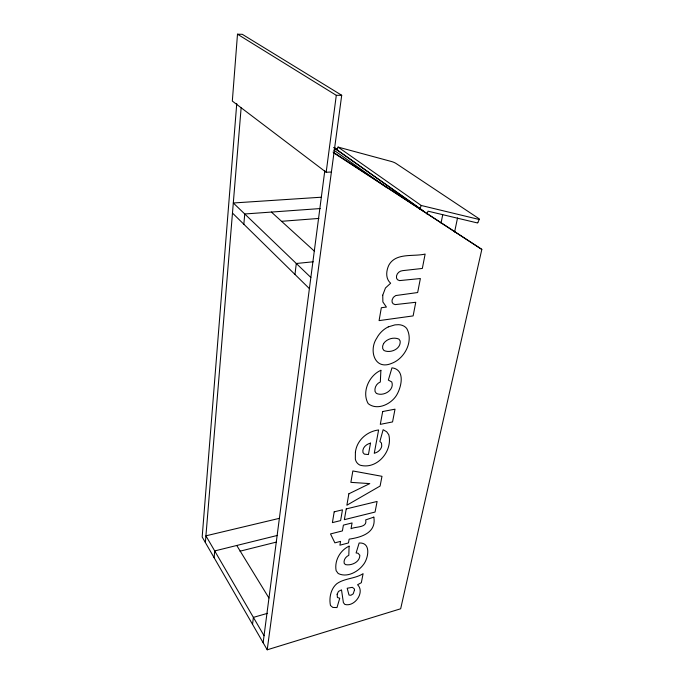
<?xml version="1.0" encoding="UTF-8"?>
<svg xmlns="http://www.w3.org/2000/svg" width="684" height="684" viewBox="0 0 684 684"><rect width="100%" height="100%" fill="white"/><g stroke="black" fill="none" stroke-linecap="round" stroke-linejoin="round"><path stroke-width="1.03" d="M333.057 152.045L481.827 249.412L400.662 608.777L267.213 649.8L341.709 95.273L242.281 34.311L237.493 34.2L232.321 101.07L326.174 172.274L331.398 172M236.749 103.609L202.173 536.991L267.213 649.8M205.371 542.54L241.127 107.867M214.109 557.691L214.708 550.928L277.584 535.384M243.837 224.224L244.752 213.981L320.206 208.56M252.541 624.364L253.388 617.387L267.572 613.309M294.975 274.455L296.3 263.494L313.204 261.784M263.126 642.721L324.789 170.769M326.174 172.274L336.297 95.324L237.493 34.2M441.052 223.087L442.719 214.742M454.595 232.047L457.528 217.982M337.007 149.933L338.076 147.086L391.59 161.544A3.403 0.539 21.9 0 1 395.959 163.416L478.552 218.393A3.839 0.675 22.9 0 1 478.005 219.196L421.25 205.491L338.076 147.086M419.711 209.193L421.25 205.491M426.876 213.93L428.039 211.176L476.449 222.71A3.83 0.693 22.9 0 0 477.783 222.659M477.757 222.745L479.313 219.239M388.315 326.875L394.95 324.874L398.618 324.678A19.297 13.723 -46.6 0 1 406.672 328.397C413.871 340.965 404.766 358.484 391.821 363.298C374.601 370.805 368.573 350.234 376.704 338.238A19.049 13.56 -46.5 0 1 388.315 326.875M239.998 551.201L276.25 542.121M279.491 518.31L205.918 535.829L264.05 635.701M281.911 221.283L318.932 218.427M321.557 197.197L233.304 202.986L310.852 277.465M336.297 95.324L341.709 95.273M333.946 153.028L481.827 249.412M333.835 150.129L387.024 187.741M334.143 147.462L337.691 149.796M334.553 147.975L337.221 149.736M333.946 147.65L423.635 211.117M334.117 147.889L421.07 209.449M271.403 212.066L314.58 251.336M232.474 213.066L309.399 288.622M236.749 545.481L268.932 598.004M349.088 546.157L348.814 555.314C345.813 556.656 343.445 559.845 344.172 563.231L345.394 564.582C351.319 565.942 359.895 562.145 359.844 555.28L358.031 553.236L356.099 552.963L359.143 543.01C371.258 542.232 368.514 557.887 363.657 564.309C358.211 571.781 347.173 577.997 338.195 573.5L336.135 570.687C334.237 560.803 340.042 550.389 349.088 546.157M354.534 589.865L353.201 593.857L350.909 595.26L349.002 595.071L347.19 588.24L352.286 587.325L354.132 588.633L354.534 589.865M380.894 370.309L380.321 382.005C376.602 383.442 374.345 387.512 375.029 391.436L376.32 393.343C383.245 396.797 394.788 390.213 391.761 381.937L388.35 380.099L391.966 367.821C405.757 369.591 401.44 387.58 396.233 395.754C390.624 404.338 377.132 410.776 368.206 403.654C361.52 392.129 369.052 375.439 380.894 370.309M373.823 517.13C376.576 532.845 361.34 537.333 349.148 539.146L348.472 542.942L339.905 545.182L340.572 541.369L334.886 542.848L330.509 533.93L342.393 530.921L343.402 525.115L352.072 522.944L351.029 528.732C355.432 526.329 367.701 528.142 365.683 519.908L373.823 517.13M337.144 594.251L337.409 597.508L339.751 598.226L336.99 607.572L332.809 607.426L330.466 605.485C328.918 598.013 330.748 588.779 336.844 583.691C344.642 578.125 355.124 578.844 363.093 573.671L361.34 582.7L357.587 584.743C365.247 592.207 354.62 607.298 344.822 604.408L343.385 602.63L341.504 589.865L338.443 591.438L337.144 594.251M382.741 295.18L382.878 301.977L386.417 307.056L381.33 307.723L379.081 320.616L413.127 315.905L415.769 302.285L395.155 304.611L393.095 303.756L392.112 302.174L392.077 300.045L393.334 297.369L395.72 295.556L417.659 292.538L420.378 278.542L399.49 280.611L397.472 279.713L396.515 278.072C395.814 274.344 399.011 270.873 402.671 270.642L422.336 268.453L425.132 254.055C413.41 256.885 395.762 252.379 388.786 265.264C386.109 271.026 385.374 278.653 390.641 283.227L385.451 287.99L382.741 295.18M355.406 452.252L355.338 459.144A17.946 11.953 -41.6 0 0 360.049 465.163C376.978 469.968 393.018 451.03 388.768 434.708L386.699 431.801L383.143 429.697L379.859 441.462L381.475 443.07L381.749 446.122A6.746 4.489 -41.9 0 1 376.901 452.261L374.259 453.33L378.611 429.971C366.975 431.356 356.749 440.351 355.406 452.252M334.194 511.829L332.398 522.627L340.615 520.592L342.462 509.836L334.194 511.829M346.232 508.922L344.36 519.66L375.054 512.059L377.106 501.457L346.232 508.922M348.866 493.805L346.873 505.219L380.099 486.05L381.988 476.32L352.85 470.96L350.866 482.357L369.77 483.605L348.866 493.805M370.514 443.129L368.428 454.552L364.367 454.142L362.973 452.586C361.913 447.832 366.316 444.147 370.514 443.129M382.689 411.529L380.295 424.354L392.548 421.934L395.019 409.177L382.689 411.529M383.63 343.479L382.638 346.07L382.715 348.626L383.972 350.499C390.402 353.577 401.123 349.037 400.149 340.974L398.96 339.127C393.796 336.819 386.87 338.819 383.63 343.479"/></g></svg>
